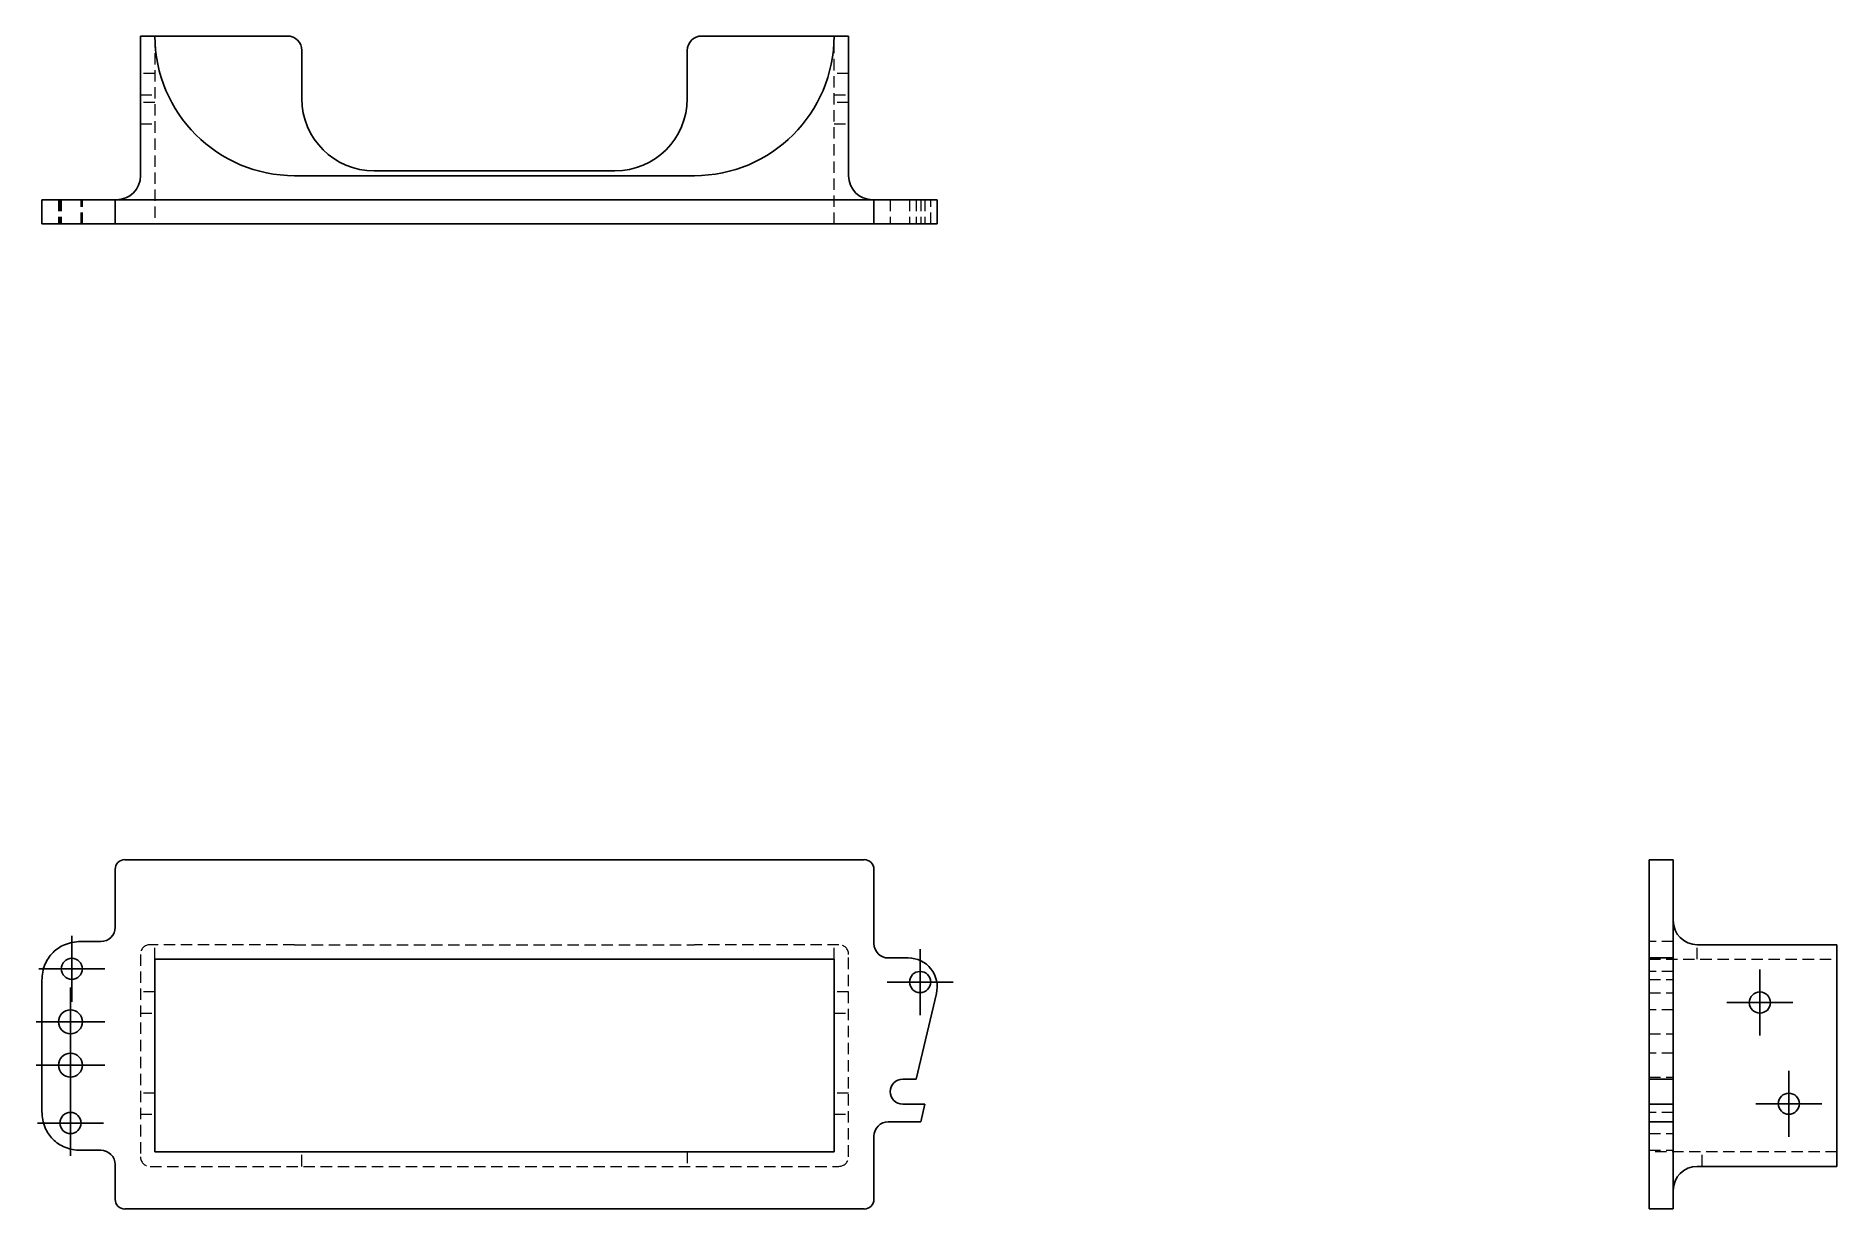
# Model space of a CAD drawing. Header units: millimetres. Extents: x 32 to 233, y 37 to 168.
import ezdxf

# ---------------------------------------------------------------- set-up
doc = ezdxf.new("R2010")
doc.units = ezdxf.units.MM
doc.linetypes.add('HIDDEN', pattern=[1.905, 1.27, -0.635])
doc.layers.add('10', color=7, linetype='Continuous')

# ---------------------------------------------------------------- blocks, each defined once
blk = doc.blocks.new('SW_CENTERMARKSYMBOL_0')
at = {"layer": '10', "color": 0}
for p, q in [((0, 2.5), (0, 3.68)), ((0, 0), (0, 2.5)), ((-2.5, 0), (-3.68, 0)), ((0, 0), (-2.5, 0)), ((0, 0), (0, -2.5)), ((0, 0), (2.5, 0)), ((2.5, 0), (3.68, 0)), ((0, -2.5), (0, -3.68))]:
    blk.add_line(p, q, dxfattribs=at)
blk = doc.blocks.new('SW_CENTERMARKSYMBOL_1')
at = {"layer": '10', "color": 0}
for p, q in [((0, 2.5), (0, 3.84)), ((0, 0), (0, 2.5)), ((-2.5, 0), (-3.84, 0)), ((0, 0), (-2.5, 0)), ((0, 0), (0, -2.5)), ((0, 0), (2.5, 0)), ((2.5, 0), (3.84, 0)), ((0, -2.5), (0, -3.84))]:
    blk.add_line(p, q, dxfattribs=at)
blk = doc.blocks.new('SW_CENTERMARKSYMBOL_2')
at = {"layer": '10', "color": 0}
for p, q in [((0, 2.5), (0, 3.84)), ((0, 0), (0, 2.5)), ((-2.5, 0), (-3.84, 0)), ((0, 0), (-2.5, 0)), ((0, 0), (0, -2.5)), ((0, 0), (2.5, 0)), ((2.5, 0), (3.84, 0)), ((0, -2.5), (0, -3.84))]:
    blk.add_line(p, q, dxfattribs=at)
blk = doc.blocks.new('SW_CENTERMARKSYMBOL_3')
at = {"layer": '10', "color": 0}
for p, q in [((0, 2.5), (0, 3.68)), ((0, 0), (0, 2.5)), ((-2.5, 0), (-3.68, 0)), ((0, 0), (-2.5, 0)), ((0, 0), (0, -2.5)), ((0, 0), (2.5, 0)), ((2.5, 0), (3.68, 0)), ((0, -2.5), (0, -3.68))]:
    blk.add_line(p, q, dxfattribs=at)
blk = doc.blocks.new('SW_CENTERMARKSYMBOL_4')
at = {"layer": '10', "color": 0}
for p, q in [((0, 2.5), (0, 3.68)), ((0, 0), (0, 2.5)), ((-2.5, 0), (-3.68, 0)), ((0, 0), (-2.5, 0)), ((0, 0), (0, -2.5)), ((0, 0), (2.5, 0)), ((2.5, 0), (3.68, 0)), ((0, -2.5), (0, -3.68))]:
    blk.add_line(p, q, dxfattribs=at)
blk = doc.blocks.new('SW_CENTERMARKSYMBOL_5')
at = {"layer": '10', "color": 0}
for p, q in [((0, 2.5), (0, 3.68)), ((0, 0), (0, 2.5)), ((-2.5, 0), (-3.68, 0)), ((0, 0), (-2.5, 0)), ((0, 0), (0, -2.5)), ((0, 0), (2.5, 0)), ((2.5, 0), (3.68, 0)), ((0, -2.5), (0, -3.68))]:
    blk.add_line(p, q, dxfattribs=at)
blk = doc.blocks.new('SW_CENTERMARKSYMBOL_6')
at = {"layer": '10', "color": 0}
for p, q in [((0, 2.5), (0, 3.68)), ((0, 0), (0, 2.5)), ((-2.5, 0), (-3.68, 0)), ((0, 0), (-2.5, 0)), ((0, 0), (0, -2.5)), ((0, 0), (2.5, 0)), ((2.5, 0), (3.68, 0)), ((0, -2.5), (0, -3.68))]:
    blk.add_line(p, q, dxfattribs=at)

msp = doc.modelspace()

# ---------------------------------------------------------------- linework, layer by layer
at = {"color": 7, "linetype": 'Continuous', "lineweight": 25}
for p, q in [((44.02, 168.49), (44.02, 152.89)), ((45.09, 168.49), (44.02, 168.49)), ((45.63, 168.49), (45.09, 168.49)), ((60.43, 168.49), (45.63, 168.49)), ((106.69, 168.49), (121.49, 168.49)), ((122.02, 168.49), (121.49, 168.49)), ((123.1, 168.49), (122.02, 168.49)), ((123.1, 152.89), (123.1, 168.49)), ((62.04, 161.5), (62.04, 166.88)), ((105.08, 161.5), (105.08, 166.88)), ((61.23, 152.89), (105.88, 152.89)), ((70.11, 153.43), (97.01, 153.43)), ((33.02, 150.2), (33.02, 148.59)), ((39.58, 150.2), (37.32, 150.2)), ((41.19, 150.2), (39.58, 150.2)), ((41.19, 150.2), (41.19, 147.51)), ((42.27, 150.2), (41.19, 150.2)), ((42.27, 150.2), (124.85, 150.2)), ((125.92, 150.2), (124.85, 150.2)), ((125.92, 147.51), (125.92, 150.2)), ((127.54, 150.2), (125.92, 150.2)), ((127.54, 150.2), (129.77, 150.2)), ((133, 150.2), (129.77, 150.2)), ((133, 147.51), (133, 150.2)), ((33.02, 148.59), (33.02, 147.51)), ((39.58, 147.51), (37.32, 147.51)), ((41.19, 147.51), (39.58, 147.51)), ((42.27, 147.51), (41.19, 147.51)), ((124.85, 147.51), (42.27, 147.51)), ((125.92, 147.51), (124.85, 147.51)), ((127.54, 147.51), (125.92, 147.51)), ((129.77, 147.51), (127.54, 147.51)), ((129.77, 147.51), (133, 147.51)), ((124.85, 76.5), (42.27, 76.5)), ((215.2, 76.5), (212.51, 76.5)), ((212.51, 75.43), (212.51, 76.5)), ((215.2, 75.43), (215.2, 76.5)), ((41.19, 75.43), (41.19, 68.97)), ((125.92, 67.14), (125.92, 75.43)), ((212.51, 67.14), (212.51, 75.43)), ((215.2, 67.14), (215.2, 75.43)), ((39.58, 67.36), (37.32, 67.36)), ((212.51, 65.53), (212.51, 67.14)), ((215.2, 65.53), (215.2, 67.14)), ((233.49, 67.01), (217.89, 67.01)), ((233.49, 65.93), (233.49, 67.01)), ((45.63, 43.87), (45.63, 65.39)), ((45.63, 65.39), (121.49, 65.39)), ((121.49, 65.39), (121.49, 43.87)), ((129.77, 65.53), (127.54, 65.53)), ((215.2, 65.53), (212.51, 65.53)), ((212.51, 65.53), (212.51, 61.55)), ((215.2, 61.55), (215.2, 65.53)), ((233.49, 65.93), (233.49, 43.34)), ((33.02, 63.05), (33.02, 48.37)), ((130.64, 52), (132.91, 61.55)), ((212.51, 52), (212.51, 61.55)), ((215.2, 52), (215.2, 61.55)), ((129.15, 52), (130.64, 52)), ((215.2, 52), (212.51, 52)), ((212.51, 49.2), (212.51, 52)), ((215.2, 52), (215.2, 49.2)), ((131.63, 49.2), (129.15, 49.2)), ((131.16, 47.24), (131.63, 49.2)), ((215.2, 49.2), (212.51, 49.2)), ((212.51, 47.24), (212.51, 49.2)), ((215.2, 47.24), (215.2, 49.2)), ((127.54, 47.24), (131.16, 47.24)), ((215.2, 47.24), (212.51, 47.24)), ((212.51, 45.62), (212.51, 47.24)), ((215.2, 45.62), (215.2, 47.24)), ((125.92, 38.57), (125.92, 45.62)), ((212.51, 38.57), (212.51, 45.62)), ((215.2, 38.57), (215.2, 45.62)), ((37.32, 44.06), (39.58, 44.06)), ((41.19, 42.45), (41.19, 38.57)), ((121.49, 43.87), (45.63, 43.87)), ((217.89, 42.26), (233.49, 42.26)), ((233.49, 42.26), (233.49, 43.34)), ((212.51, 37.5), (212.51, 38.57)), ((215.2, 37.5), (215.2, 38.57)), ((42.27, 37.5), (124.85, 37.5)), ((212.51, 37.5), (215.2, 37.5))]:
    msp.add_line(p, q, dxfattribs=at)
at = {"color": 7, "linetype": 'HIDDEN', "lineweight": 18}
for p, q in [((45.63, 168.49), (45.63, 147.51)), ((121.49, 147.51), (121.49, 168.49)), ((45.63, 164.29), (44.02, 164.29)), ((123.1, 164.29), (121.49, 164.29)), ((44.02, 161.93), (45.63, 161.93)), ((45.63, 161.07), (44.02, 161.07)), ((121.49, 161.93), (123.1, 161.93)), ((123.1, 161.07), (121.49, 161.07)), ((44.02, 158.7), (45.63, 158.7)), ((121.49, 158.7), (123.1, 158.7)), ((34.85, 150.2), (34.85, 147.51)), ((34.86, 150.2), (34.86, 147.51)), ((35.01, 150.2), (35.01, 147.51)), ((35.17, 150.2), (35.17, 147.51)), ((37.38, 147.51), (37.38, 150.2)), ((37.54, 147.51), (37.54, 150.2)), ((37.54, 147.51), (37.54, 150.2)), ((37.55, 147.51), (37.55, 150.2)), ((127.75, 150.2), (127.75, 147.51)), ((129.91, 150.2), (129.91, 147.51)), ((130.64, 150.2), (130.64, 147.51)), ((131.16, 150.2), (131.16, 147.51)), ((131.63, 150.2), (131.63, 147.51)), ((132.27, 147.51), (132.27, 150.2)), ((61.23, 67.01), (45.09, 67.01)), ((45.63, 65.39), (45.63, 67.01)), ((61.23, 67.01), (105.88, 67.01)), ((122.02, 67.01), (105.88, 67.01)), ((121.49, 65.39), (121.49, 67.01)), ((215.2, 67.36), (212.51, 67.36)), ((217.89, 65.39), (217.89, 67.01)), ((44.02, 65.93), (44.02, 43.34)), ((123.1, 43.34), (123.1, 65.93)), ((215.2, 65.5), (212.51, 65.5)), ((212.51, 65.39), (233.49, 65.39)), ((215.2, 64.02), (212.51, 64.02)), ((212.51, 63.13), (215.2, 63.13)), ((45.63, 61.73), (44.02, 61.73)), ((123.1, 61.73), (121.49, 61.73)), ((212.51, 61.65), (215.2, 61.65)), ((44.02, 59.37), (45.63, 59.37)), ((121.49, 59.37), (123.1, 59.37)), ((215.2, 59.74), (212.51, 59.74)), ((212.51, 57.05), (215.2, 57.05)), ((215.2, 54.9), (212.51, 54.9)), ((45.63, 50.44), (44.02, 50.44)), ((123.1, 50.44), (121.49, 50.44)), ((212.51, 52.21), (215.2, 52.21)), ((215.2, 48.29), (212.51, 48.29)), ((44.02, 48.07), (45.63, 48.07)), ((121.49, 48.07), (123.1, 48.07)), ((212.51, 45.92), (215.2, 45.92)), ((45.09, 42.26), (122.02, 42.26)), ((62.04, 42.26), (62.04, 43.87)), ((105.08, 43.87), (105.08, 42.26)), ((212.51, 44.06), (215.2, 44.06)), ((233.49, 43.87), (212.51, 43.87)), ((218.43, 42.26), (218.43, 43.87))]:
    msp.add_line(p, q, dxfattribs=at)
at = {"color": 7, "linetype": 'HIDDEN', "lineweight": 18, "flags": 128}
for points in [[(37.32, 67.36), (37.32, 67.36)], [(33.02, 63.05), (33.02, 63.05)], [(33.02, 48.37), (33.02, 48.37)], [(37.32, 44.06), (37.32, 44.06)]]:
    msp.add_lwpolyline(points, dxfattribs=at)
at = {"color": 7, "linetype": 'Continuous', "lineweight": 25}
for centre, radius in [((36.35, 64.32), 1.18), ((131.09, 62.84), 1.18), ((224.88, 60.55), 1.18), ((36.2, 58.4), 1.34), ((36.2, 53.56), 1.34), ((228.11, 49.25), 1.18), ((36.2, 47.1), 1.18)]:
    msp.add_circle(centre, radius, dxfattribs=at)
for centre, radius, start, end in [((61.23, 168.49), 15.6, 180, 270), ((60.43, 166.88), 1.61, 0, 90), ((106.69, 166.88), 1.61, 90, 180), ((105.88, 168.49), 15.6, 270, 0), ((70.11, 161.5), 8.07, 180, 270), ((97.01, 161.5), 8.07, 270, 0), ((41.33, 152.89), 2.69, 270, 0), ((125.79, 152.89), 2.69, 180, 270), ((42.27, 75.43), 1.08, 90, 180), ((124.85, 75.43), 1.08, 0, 90), ((39.58, 68.97), 1.61, 270, 0), ((217.89, 69.7), 2.69, 180, 270), ((127.54, 67.14), 1.61, 180, 270), ((129.77, 62.3), 3.23, 346.613, 90), ((129.15, 50.6), 1.4, 90, 270), ((127.54, 45.62), 1.61, 90, 180), ((39.58, 42.45), 1.61, 0, 90), ((217.89, 39.57), 2.69, 90, 180), ((42.27, 38.57), 1.08, 180, 270), ((124.85, 38.57), 1.08, 270, 0)]:
    msp.add_arc(centre, radius, start, end, dxfattribs=at)
at = {"color": 7, "linetype": 'HIDDEN', "lineweight": 18}
for centre, start, end in [((45.09, 65.93), 90, 180), ((122.02, 65.93), 0, 90), ((45.09, 43.34), 180, 270), ((122.02, 43.34), 270, 0)]:
    msp.add_arc(centre, 1.08, start, end, dxfattribs=at)
at = {"color": 7, "linetype": 'Continuous', "lineweight": 25}
for points, knots in [([(37.32, 150.2), (36.7, 150.2), (36.05, 150.2), (35.45, 150.2), (34.85, 150.2), (34.32, 150.2), (33.91, 150.2), (33.51, 150.2), (33.24, 150.2), (33.11, 150.2), (33.05, 150.2), (33.02, 150.2), (33.02, 150.2)], [0, 0, 0, 0, 0.461602, 0.461602, 0.461602, 0.923205, 0.923205, 0.923205, 1.384807, 1.384807, 1.384807, 1.615608, 1.615608, 1.615608, 1.615608]), ([(37.32, 147.51), (37.02, 147.51), (36.71, 147.51), (36.42, 147.51), (36.11, 147.51), (35.81, 147.51), (35.53, 147.51), (35.05, 147.51), (34.61, 147.51), (34.25, 147.51), (33.86, 147.51), (33.56, 147.51), (33.35, 147.51), (33.13, 147.51), (33.02, 147.51), (33.02, 147.51)], [-1.615608, -1.615608, -1.615608, -1.615608, -1.400488, -1.400488, -1.400488, -1.180185, -1.180185, -1.180185, -0.810465, -0.810465, -0.810465, -0.425777, -0.425777, -0.425777, 0, 0, 0, 0]), ([(37.32, 67.36), (37.02, 67.36), (36.71, 67.33), (36.42, 67.27), (36.11, 67.21), (35.81, 67.12), (35.53, 67), (35.05, 66.8), (34.61, 66.51), (34.25, 66.14), (33.86, 65.76), (33.56, 65.3), (33.35, 64.8), (33.13, 64.25), (33.02, 63.65), (33.02, 63.05)], [-1.615608, -1.615608, -1.615608, -1.615608, -1.400488, -1.400488, -1.400488, -1.180185, -1.180185, -1.180185, -0.810465, -0.810465, -0.810465, -0.425777, -0.425777, -0.425777, 0, 0, 0, 0]), ([(33.02, 48.37), (33.02, 48.06), (33.04, 47.76), (33.1, 47.46), (33.16, 47.16), (33.25, 46.86), (33.37, 46.57), (33.58, 46.09), (33.87, 45.66), (34.23, 45.29), (34.62, 44.91), (35.07, 44.61), (35.57, 44.4), (36.12, 44.17), (36.72, 44.06), (37.32, 44.06)], [-1.615608, -1.615608, -1.615608, -1.615608, -1.400488, -1.400488, -1.400488, -1.180185, -1.180185, -1.180185, -0.810465, -0.810465, -0.810465, -0.425777, -0.425777, -0.425777, 0, 0, 0, 0])]:
    msp.add_open_spline(points, degree=3, knots=knots, dxfattribs=at)

# ---------------------------------------------------------------- block references
at = {"layer": '10'}
for name, p in [('SW_CENTERMARKSYMBOL_3', (36.35, 64.32)), ('SW_CENTERMARKSYMBOL_4', (131.09, 62.84)), ('SW_CENTERMARKSYMBOL_6', (224.88, 60.55)), ('SW_CENTERMARKSYMBOL_1', (36.2, 58.4)), ('SW_CENTERMARKSYMBOL_2', (36.2, 53.56)), ('SW_CENTERMARKSYMBOL_5', (228.11, 49.25)), ('SW_CENTERMARKSYMBOL_0', (36.2, 47.1))]:
    msp.add_blockref(name, p, dxfattribs=at)

doc.saveas('drawing.dxf')
